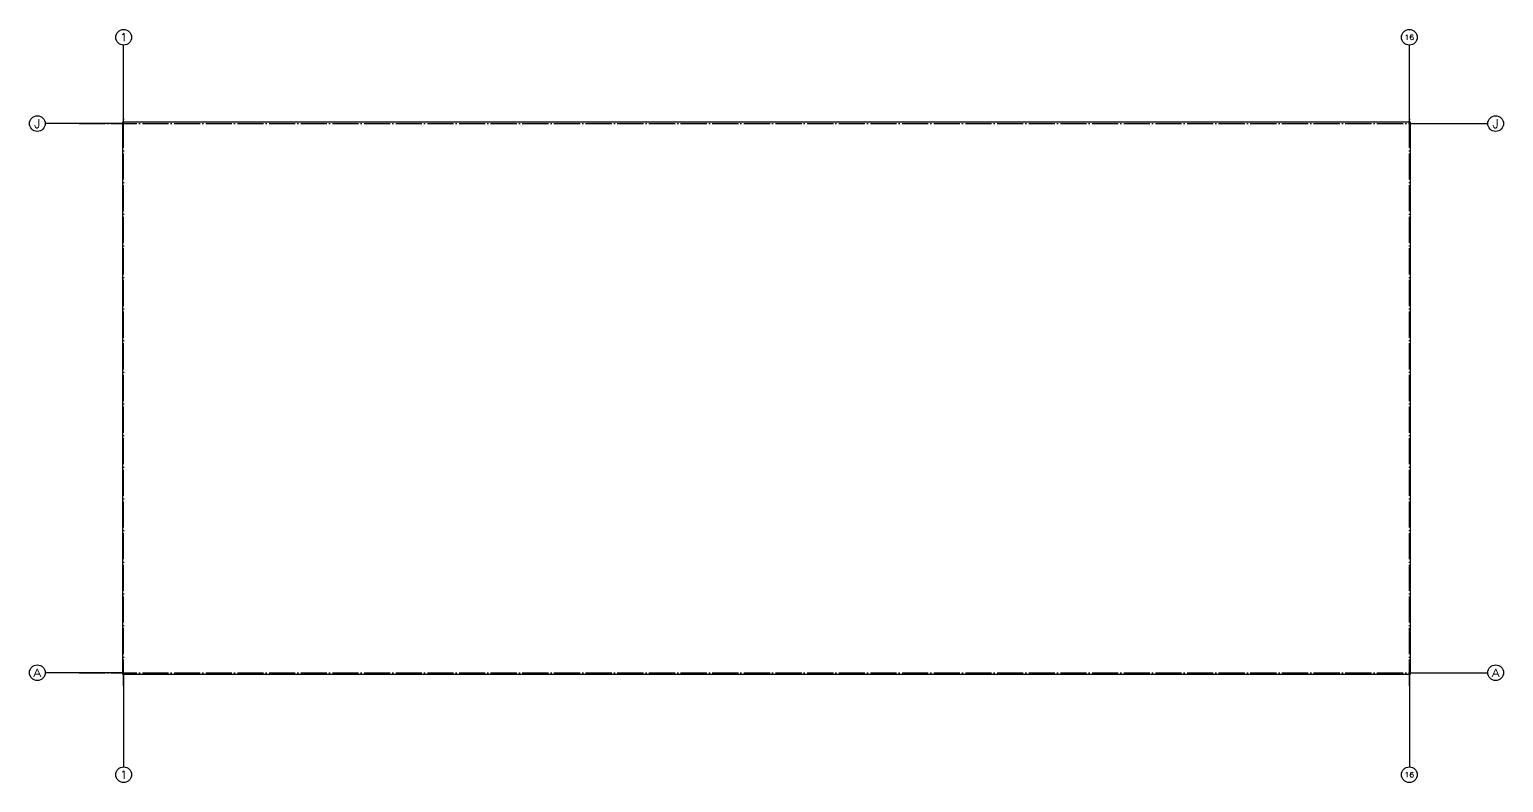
# Model space of a CAD drawing. Extents: x -4747 to 1060961, y -766984 to 396631.
# Drawn here: x 948261 to 1060961, y -15063 to 42537 of the extents above; entities that cross this region are included whole.
import ezdxf
from ezdxf.enums import TextEntityAlignment as Align

# ---------------------------------------------------------------- set-up
doc = ezdxf.new("R2010")
doc.units = 0
doc.header["$LTSCALE"] = 1000
doc.header["$MEASUREMENT"] = 0
doc.linetypes.add('DOTE', pattern=[2.42, 2, -0.2, 0.02, -0.2])
for name, color, linetype in [('AXIS', 3, 'CONTINUOUS'), ('AXIS_TEXT', 7, 'CONTINUOUS'), ('DOTE', 1, 'DOTE'), ('立面轮廓线', 3, 'CONTINUOUS')]:
    doc.layers.add(name, color=color, linetype=linetype)
doc.styles.add('_TCH_AXIS', font='COMPLEX', dxfattribs={"bigfont": 'GBCBIG'})

msp = doc.modelspace()

# ---------------------------------------------------------------- linework, layer by layer
at = {"layer": 'AXIS'}
for p, q in [((955460.8, 35337), (955460.8, 41337)), ((1053760.8, 35337), (1053760.8, 41337)), ((955460.8, 35337), (949460.8, 35337)), ((1053760.8, 35337), (1059760.8, 35337)), ((955460.8, -6663), (949460.8, -6663)), ((955460.8, -6663), (955460.8, -13863)), ((1053760.8, -6663), (1059760.8, -6663)), ((1053760.8, -6663), (1053760.8, -13863))]:
    msp.add_line(p, q, dxfattribs=at)
for centre in [(955460.8, 41937), (1053760.8, 41937), (948860.8, 35337), (1060360.8, 35337), (948860.8, -6663), (1060360.8, -6663), (955460.8, -14463), (1053760.8, -14463)]:
    msp.add_circle(centre, 600, dxfattribs=at)
at = {"layer": 'DOTE'}
for p, q in [((955460.8, -7663), (955460.8, 36337)), ((1053760.8, -7663), (1053760.8, 36337)), ((952060.8, 35337), (1056760.8, 35337)), ((952060.8, -6663), (1056760.8, -6663))]:
    msp.add_line(p, q, dxfattribs=at)
at = {"layer": '立面轮廓线'}
msp.add_lwpolyline([(955360.8, -6763), (1053860.8, -6763), (1053860.8, 35437), (955360.8, 35437), (955360.8, -6763)], dxfattribs=at)

# ---------------------------------------------------------------- texts
at = {"layer": 'AXIS_TEXT', "style": '_TCH_AXIS'}
for s, height, width, p, p2 in [('1', 612, 2.211009, (955173.1, 41631), (955748.5, 41631)), ('16', 394.42, 1.280212, (1053389.9, 41739.8), (1054131.6, 41739.8)), ('J', 685.8, 1.353234, (948618.2, 34994.1), (949103.3, 34994.1)), ('J', 685.8, 1.353234, (1060118.2, 34994.1), (1060603.3, 34994.1)), ('A', 612, 1.12093, (948573.1, -6969), (949148.5, -6969)), ('A', 612, 1.12093, (1060073.1, -6969), (1060648.5, -6969)), ('1', 612, 2.211009, (955173.1, -14769), (955748.5, -14769)), ('16', 394.42, 1.280212, (1053389.9, -14660.2), (1054131.6, -14660.2))]:
    msp.add_text(s, height=height, dxfattribs=dict(at, width=width)).set_placement(p, p2, align=Align.FIT)

doc.saveas('drawing.dxf')
